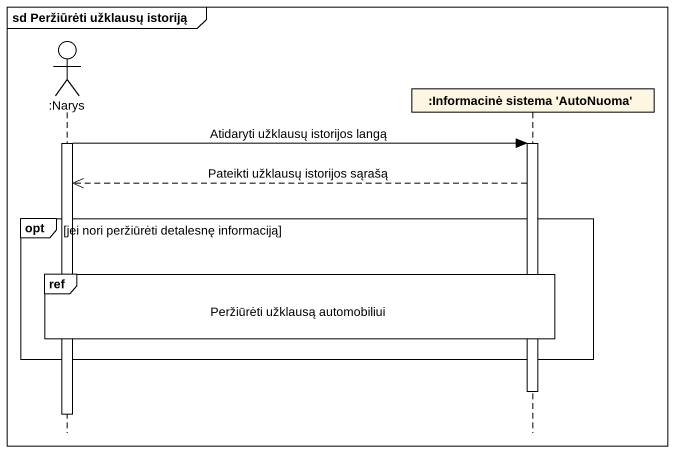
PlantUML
@startuml
mainframe sd Peržiūrėti užklausų istoriją
hide footbox
actor ":Narys" as Narys
participant ":Informacinė sistema 'AutoNuoma'" as Informacinė_sistema

activate Narys
Narys -> Informacinė_sistema : Atidaryti užklausų istorijos langą
activate Informacinė_sistema
Informacinė_sistema -->> Narys : Pateikti užklausų istorijos sąrašą
opt jei nori peržiūrėti detalesnę informaciją
  ref over Narys, Informacinė_sistema : Peržiūrėti užklausą automobiliui
end
deactivate Informacinė_sistema
deactivate Narys
@enduml
